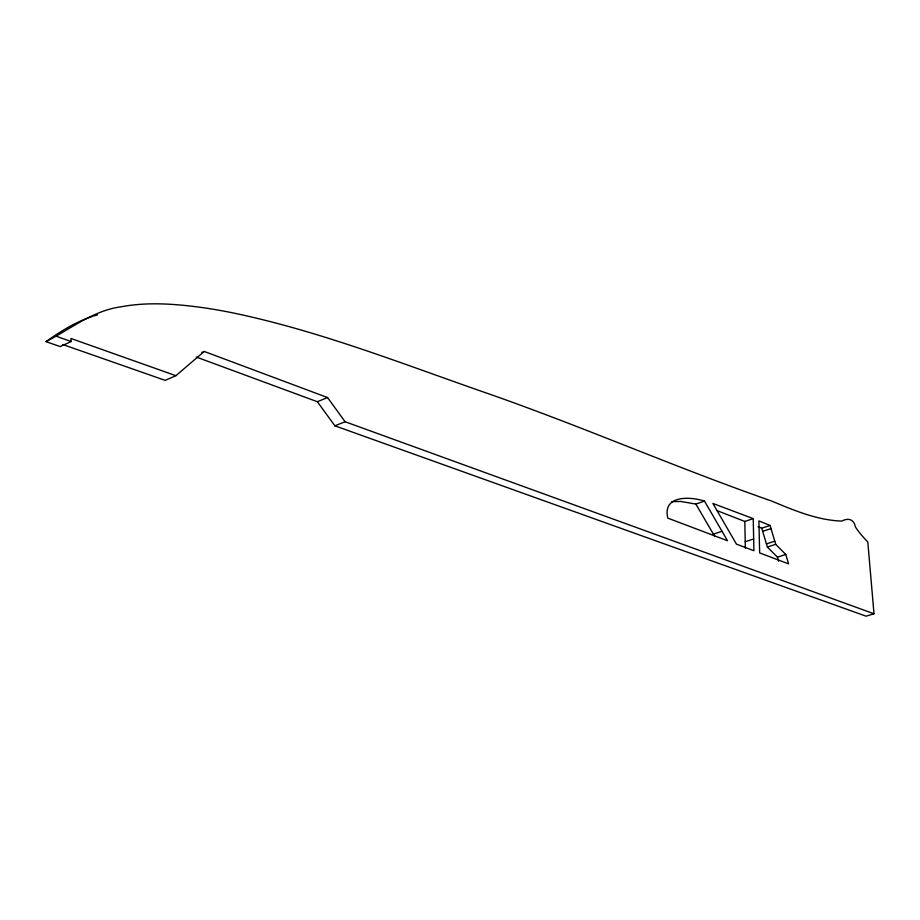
<?xml version="1.0" encoding="UTF-8"?>
<svg xmlns="http://www.w3.org/2000/svg" width="920" height="920" viewBox="0 0 920 920"><rect width="100%" height="100%" fill="white"/><g stroke="black" fill="none" stroke-linecap="round" stroke-linejoin="round"><path stroke-width="1.38" d="M175.904 375.693L204.24 351.452L327.543 397.543L345.103 421.739L874 613.778L867.801 541.995A126.327 44.712 70.6 0 1 865.409 539.488L861.074 534.589A70.081 25.173 71.1 0 1 857.152 529.506L855.784 527.516A6.095 2.231 71.5 0 1 855.393 526.827C853.863 519.283 848.539 517.569 841.708 521.088C817.351 520.248 793.902 510.358 771.569 501.02C676.05 467.682 583.326 426.88 487.807 393.507C403.132 364.147 319.355 330.717 231.299 312.57A1381.898 812.268 -89.5 0 0 200.008 307.257C173.972 303.807 147.292 301.886 121.302 306.762C92.977 310.5 70.507 329.084 46 341.642L60.168 346.587L71.185 341.538L70.955 338.479L175.904 375.693L165.163 380.351L62.64 344.482M46 341.642C60.513 331.327 75.877 321.77 92.92 316.25M201.882 352.475L204.24 351.452M196.339 357.063L317.342 401.718L327.543 397.543M317.342 401.718L334.903 425.81L345.103 421.739M671.887 501.641L680.662 501.457L695.865 504.068L704.501 501.112L727.501 540.73L667.805 518.121C662.181 494.994 690.448 496.409 704.501 501.112M717.312 510.726L744.809 521.444L753.216 518.627L753.928 550.746L736.437 544.122L712.885 503.458L753.216 518.627M713.391 534.163L722.016 531.277M775.698 544.306L770.074 525.469L761.737 528.207L757.999 526.712M762.68 531.346L771.006 528.597M745.211 541.753L753.664 538.971M766.429 543.904L774.766 541.178M785.772 554.472L775.709 544.318L767.36 547.043L777.457 557.152L785.772 554.472L788.589 563.879L759.655 552.92L758.885 520.927L770.063 525.447M94.081 315.893L97.566 314.847M874 613.778L866.042 616.181L334.903 425.81M57.051 336.547L71.185 341.538M695.865 504.068L714.771 536.509M777.457 557.152L778.654 561.177M761.748 528.229L767.36 547.02M744.809 521.444L745.338 548.285"/></g></svg>
